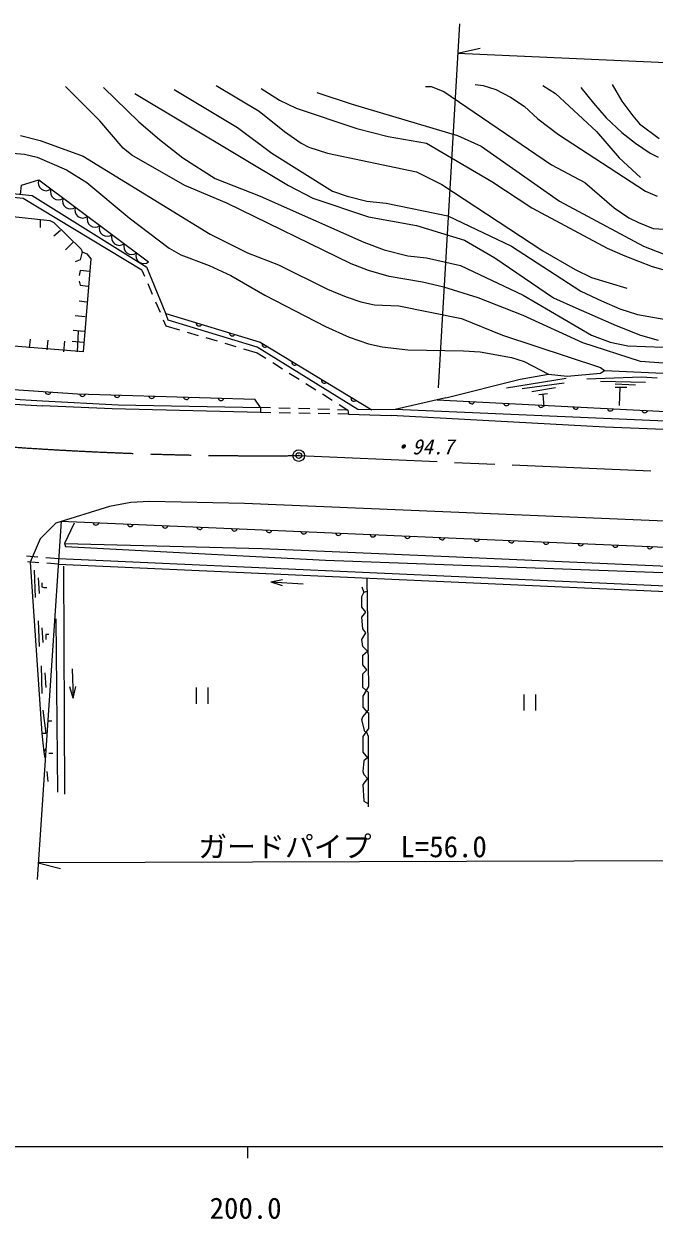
# Model space of a CAD drawing. Units: millimetres, scale not verified. Extents: x 40000 to 680000, y 20000 to 380000.
# Drawn here: x 248650 to 303209, y 198715 to 302105 of the extents above; entities that cross this region are included whole.
import ezdxf
from ezdxf.enums import TextEntityAlignment as Align

# ---------------------------------------------------------------- set-up
doc = ezdxf.new("R2010")
doc.units = ezdxf.units.MM
doc.header["$LTSCALE"] = 1000
doc.header["$PDMODE"] = 32
doc.header["$PDSIZE"] = 500
doc.linetypes.add('CHAIN', pattern=[18.5, 12, -1.5, 3.5, -1.5])
for name, color, linetype, lineweight in [('M-BGD', 7, 'Continuous', 25), ('M-BMK', 2, 'CHAIN', 13), ('M-BMK-SRVR', 3, 'Continuous', 25), ('M-STR-HTXT', 7, 'Continuous', 13), ('M-TTL-BAND', 7, 'Continuous', 25)]:
    doc.layers.add(name, color=color, linetype=linetype, lineweight=lineweight)
doc.styles.add('ＭＳ ゴシック', font='')
doc.styles.get('ＭＳ ゴシック').set_extended_font_data('MS Gothic')

msp = doc.modelspace()

# ---------------------------------------------------------------- linework, layer by layer
at = {"layer": 'M-BGD'}
for p, q in [((265287, 296771), (269012, 294570)), ((287724, 296856), (288401, 296771)), ((288401, 296771), (289502, 296432)), ((293566, 296771), (294666, 296094)), ((299577, 296856), (300424, 295416)), ((252248, 296686), (255212, 293723)), ((255550, 296602), (258598, 293638)), ((258260, 296094), (271552, 288135)), ((261646, 296432), (267150, 293130)), ((269182, 296517), (270790, 295501)), ((274008, 296178), (277056, 295162)), ((283406, 296686), (283914, 296686)), ((283914, 296686), (285014, 296263)), ((285014, 296263), (294328, 289913)), ((289502, 296432), (290772, 295755)), ((290772, 295755), (291957, 294993)), ((294666, 296094), (298222, 292792)), ((296868, 296602), (297968, 295247)), ((270790, 295501), (272230, 294824)), ((272230, 294824), (277479, 293046)), ((277056, 295162), (286200, 292453)), ((291957, 294993), (293142, 293892)), ((297968, 295247), (299069, 293977)), ((300424, 295416), (301355, 294146)), ((257244, 291352), (255212, 293723)), ((258598, 293638), (260376, 292114)), ((269012, 294570), (271214, 292792)), ((293142, 293892), (294920, 292538)), ((299069, 293977), (300424, 292707)), ((301355, 294146), (301948, 293469)), ((267150, 293130), (270113, 290929)), ((271214, 292792), (272653, 291776)), ((277479, 293046), (280188, 292368)), ((298222, 292792), (300170, 290506)), ((300424, 292707), (301609, 291776)), ((301948, 293469), (303641, 292199)), ((248354, 292453), (250047, 292030)), ((250047, 292030), (253772, 290675)), ((260376, 292114), (262408, 290506)), ((272653, 291776), (273330, 291437)), ((280188, 292368), (283490, 291776)), ((283490, 291776), (289163, 288474)), ((286200, 292453), (288232, 291522)), ((294920, 292538), (302456, 287627)), ((301609, 291776), (302879, 290929)), ((246576, 291014), (248692, 290844)), ((248692, 290844), (249793, 290590)), ((249793, 290590), (252333, 289490)), ((253772, 290675), (264779, 283902)), ((258006, 290760), (257244, 291352)), ((262578, 288135), (258006, 290760)), ((270113, 290929), (275362, 287627)), ((273330, 291437), (274939, 290929)), ((274939, 290929), (282644, 289320)), ((288232, 291522), (295005, 286780)), ((302879, 290929), (303556, 290590)), ((262408, 290506), (265202, 288728)), ((294328, 289913), (297206, 288389)), ((300170, 290506), (302032, 288812)), ((249932, 288609), (259450, 281510)), ((252333, 289490), (254111, 288389)), ((265202, 288728), (269097, 287204)), ((282644, 289320), (284845, 288220)), ((289163, 288474), (292634, 286188)), ((254111, 288389), (257752, 285341)), ((266218, 286611), (262578, 288135)), ((271552, 288135), (273669, 287034)), ((275362, 287627), (276632, 287204)), ((284845, 288220), (293566, 282462)), ((297206, 288389), (299746, 286188)), ((302456, 287627), (303472, 287204)), ((276971, 281362), (266218, 286611)), ((269097, 287204), (278072, 283224)), ((273669, 287034), (278495, 285426)), ((276632, 287204), (278326, 286780)), ((278326, 286780), (280019, 286611)), ((280019, 286611), (285353, 285510)), ((295005, 286780), (302286, 282886)), ((243189, 285934), (250894, 285087)), ((278495, 285426), (282644, 284664)), ((285353, 285510), (290856, 282886)), ((292634, 286188), (299154, 282716)), ((299746, 286188), (301016, 285341)), ((250047, 285172), (250047, 284494)), ((250894, 285087), (251232, 284918)), ((251232, 284918), (253603, 282632)), ((257752, 285341), (261223, 282716)), ((282644, 284664), (286792, 283394)), ((301016, 285341), (301863, 284918)), ((301863, 284918), (303133, 284410)), ((303133, 284410), (307028, 284156)), ((251825, 284240), (251232, 283732)), ((264779, 283902), (267996, 282293)), ((286792, 283394), (289417, 281870)), ((252926, 283224), (252248, 282547)), ((253688, 282378), (253518, 281700)), ((253603, 282632), (253688, 282378)), ((253688, 282378), (254111, 282208)), ((261223, 282716), (262239, 282124)), ((267996, 282293), (270706, 281277)), ((278072, 283224), (279850, 282547)), ((279850, 282547), (281882, 282039)), ((290856, 282886), (296868, 278991)), ((293566, 282462), (296360, 280854)), ((299154, 282716), (300678, 282039)), ((302286, 282886), (303980, 282208)), ((253518, 281700), (253095, 281531)), ((254450, 281785), (253772, 273742)), ((254111, 282208), (254450, 281785)), ((262239, 282124), (264694, 281192)), ((270706, 281277), (274939, 279160)), ((278495, 280769), (276971, 281362)), ((281882, 282039), (283490, 281870)), ((283490, 281870), (286454, 281192)), ((289417, 281870), (294497, 278398)), ((300678, 282039), (303048, 281108)), ((253518, 280769), (253434, 280346)), ((254365, 280684), (253518, 280769)), ((258869, 280809), (259096, 280281)), ((264694, 281192), (266557, 280346)), ((266557, 280346), (269520, 278652)), ((280273, 280261), (278495, 280769)), ((283152, 279753), (280273, 280261)), ((286454, 281192), (291872, 278652)), ((296360, 280854), (297799, 280176)), ((303048, 281108), (304572, 280684)), ((253434, 279838), (253518, 279499)), ((253518, 279499), (254196, 279414)), ((259373, 279638), (259767, 278719)), ((274939, 279160), (276548, 278483)), ((285014, 279330), (283152, 279753)), ((287978, 278398), (285014, 279330)), ((297799, 280176), (300847, 279245)), ((253434, 278144), (254111, 278060)), ((269520, 278652), (274770, 275943)), ((276548, 278483), (277818, 278060)), ((291872, 276874), (287978, 278398)), ((291872, 278652), (297799, 275181)), ((294497, 278398), (296444, 277552)), ((296868, 278991), (298646, 278144)), ((298646, 278144), (300254, 277467)), ((260044, 278076), (260438, 277157)), ((277818, 278060), (279003, 277806)), ((279003, 277806), (281120, 277721)), ((281120, 277721), (286538, 276620)), ((296444, 277552), (299916, 276028)), ((300254, 277467), (301778, 276959)), ((253095, 276874), (253942, 276790)), ((260715, 276514), (260942, 275986)), ((286538, 276620), (290094, 275181)), ((297037, 274504), (291872, 276874)), ((301778, 276959), (304234, 276536)), ((252926, 275604), (253857, 275520)), ((253349, 275520), (253264, 273742)), ((260942, 275986), (262108, 275643)), ((262779, 275446), (263739, 275164)), ((274770, 275943), (276802, 275012)), ((290094, 275181), (298561, 272387)), ((297799, 275181), (299408, 274588)), ((299916, 276028), (302032, 275181)), ((302032, 275181), (303556, 274758)), ((253772, 273742), (242088, 274673)), ((249200, 274842), (249116, 274080)), ((250724, 274758), (250640, 273911)), ((252164, 274673), (252079, 273742)), ((252841, 274673), (253772, 274588)), ((264410, 274966), (265370, 274684)), ((266041, 274487), (267001, 274205)), ((267672, 274007), (268838, 273665)), ((276802, 275012), (278495, 274419)), ((278495, 274419), (279680, 274165)), ((279680, 274165), (281882, 273911)), ((302032, 272895), (297037, 274504)), ((299408, 274588), (300932, 274250)), ((300932, 274250), (305673, 274080)), ((268838, 273665), (269597, 273186)), ((281882, 273911), (286708, 273826)), ((286708, 273826), (288147, 273742)), ((288147, 273742), (290856, 273234)), ((290856, 273234), (291957, 272895)), ((270189, 272812), (271035, 272278)), ((291957, 272895), (294074, 271794)), ((298561, 272387), (298900, 272133)), ((298561, 271879), (298900, 272133)), ((298900, 272133), (303980, 271879)), ((304403, 272726), (302032, 272895)), ((271627, 271905), (272473, 271371)), ((273065, 270998), (273910, 270464)), ((285184, 269762), (291618, 271371)), ((290433, 270609), (295598, 271456)), ((291618, 271371), (294074, 271794)), ((295428, 271032), (291788, 270524)), ((294074, 271794), (295682, 271625)), ((295682, 271625), (298561, 271879)), ((302117, 271540), (297376, 271371)), ((298561, 271202), (302456, 271117)), ((301609, 270863), (299831, 270948)), ((303472, 271456), (302117, 271540)), ((274502, 270090), (275348, 269557)), ((294666, 270609), (292634, 270270)), ((293989, 270101), (293227, 270016)), ((293566, 270016), (293650, 269000)), ((299831, 270694), (300847, 270694)), ((300254, 270694), (300170, 269085)), ((269121, 268919), (268645, 269632)), ((270011, 268893), (269121, 268919)), ((271711, 268845), (270711, 268874)), ((273410, 268797), (272410, 268826)), ((275940, 269183), (276699, 268704)), ((285184, 269762), (280781, 268746)), ((270039, 268474), (269135, 268490)), ((271739, 268443), (270739, 268461)), ((273439, 268412), (272439, 268430)), ((275109, 268749), (274110, 268778)), ((275139, 268381), (274139, 268399)), ((276699, 268704), (275809, 268729)), ((276743, 268351), (275839, 268368)), ((298984, 267222), (280442, 268238)), ((322268, 266968), (280781, 268746)), ((327686, 266122), (298984, 267222)), ((257921, 260703), (256058, 260364)), ((259530, 260788), (257921, 260703)), ((267742, 260618), (259530, 260788)), ((306012, 259010), (267742, 260618)), ((256058, 260364), (251402, 258925)), ((251402, 258925), (250047, 257570)), ((251888, 259075), (307112, 256724)), ((253010, 258925), (252164, 257147)), ((250047, 257570), (249200, 255538)), ((252164, 257147), (252248, 256893)), ((252164, 257147), (269266, 256724)), ((252248, 256893), (274770, 255708)), ((269266, 256724), (285438, 256046)), ((248863, 256078), (249860, 256005)), ((249952, 255499), (248955, 255571)), ((249200, 255538), (250216, 240722)), ((250558, 255954), (251671, 255872)), ((251638, 255378), (250650, 255449)), ((251638, 255378), (307199, 252860)), ((251671, 255872), (307232, 253358)), ((274770, 255708), (304742, 254607)), ((285438, 256046), (304403, 255200)), ((249539, 254861), (249624, 252490)), ((252079, 255200), (252164, 235472)), ((249878, 254184), (249962, 252829)), ((250216, 253760), (250216, 253422)), ((250216, 253422), (250386, 253337)), ((250386, 253337), (250640, 253337)), ((270028, 253845), (271043, 254052)), ((270028, 253845), (272822, 253676)), ((270028, 253845), (271010, 253517)), ((277902, 253422), (278072, 252914)), ((278326, 254099), (278495, 244786)), ((277902, 252575), (278072, 252914)), ((277902, 251644), (277902, 252575)), ((278326, 252998), (278072, 252914)), ((278241, 251220), (277902, 251644)), ((249878, 250458), (249962, 248257)), ((251402, 250628), (251571, 235642)), ((277902, 250797), (278241, 251220)), ((277987, 249781), (277902, 250797)), ((250216, 249866), (250301, 248596)), ((250809, 249273), (250555, 249273)), ((250555, 249273), (250555, 248850)), ((277902, 248850), (278241, 249442)), ((278241, 249442), (277987, 249781)), ((277987, 248257), (277902, 248850)), ((278410, 247834), (277987, 248257)), ((277987, 247495), (278410, 247834)), ((277987, 246648), (277987, 247495)), ((250132, 246564), (250216, 244193)), ((252841, 246310), (252926, 243770)), ((278326, 246225), (277987, 246648)), ((277987, 245886), (278326, 246225)), ((250470, 245971), (250555, 244701)), ((277987, 244701), (277987, 245886)), ((252926, 243770), (252625, 244760)), ((252926, 243770), (253160, 244778)), ((263555, 244697), (263555, 243297)), ((264605, 243297), (264605, 244697)), ((278495, 244786), (277987, 243939)), ((278495, 244278), (277987, 244701)), ((278495, 242754), (278495, 244278)), ((291918, 244104), (291918, 242704)), ((292968, 242704), (292968, 244104)), ((277987, 243939), (277987, 243008)), ((277987, 243008), (278326, 242584)), ((250301, 242754), (250555, 240722)), ((277902, 241907), (277987, 242161)), ((277987, 242161), (278495, 242754)), ((278326, 242584), (278495, 242500)), ((278495, 242500), (278495, 241145)), ((250724, 241822), (251063, 241822)), ((278156, 240891), (277902, 241907)), ((278495, 241145), (277987, 240468)), ((250216, 240722), (250386, 239113)), ((250555, 240722), (250216, 240722)), ((277987, 240468), (277987, 239113)), ((278326, 240806), (278156, 240891)), ((278495, 240468), (278326, 240806)), ((278495, 234372), (278495, 240468)), ((250555, 239452), (250386, 239113)), ((250386, 239113), (250470, 238605)), ((250809, 239028), (251148, 239028)), ((277987, 239113), (278410, 238605)), ((278072, 238351), (277987, 237420)), ((278410, 238605), (278072, 238351)), ((250640, 237420), (250724, 236573)), ((277987, 237420), (278072, 237166)), ((278410, 236827), (277987, 236319)), ((278072, 237166), (278410, 236827)), ((277987, 236319), (278072, 234880)), ((278072, 234880), (278495, 234626))]:
    msp.add_line(p, q, dxfattribs=at)
for points in [[(258869, 280809), (248588, 287001), (211789, 290689), (211270, 286950)], [(211377, 291218), (249353, 287252), (259291, 281067)], [(248355, 287357), (248449, 288150), (249932, 288609)], [(280781, 268746), (278759, 268730), (277554, 268741), (268854, 274133), (261128, 276483), (260927, 277046), (259291, 281067)], [(260927, 277046), (269106, 274588), (278759, 268730)], [(212045, 274983), (223541, 273073), (233099, 271730), (244342, 270703), (253294, 270098), (268645, 269632)], [(284432, 269589), (326861, 267426), (332751, 270108)], [(250271, 269502), (256812, 269160), (269121, 268919), (269135, 268490), (256305, 268813), (250261, 269053)], [(276699, 268704), (276743, 268351), (280442, 268238)]]:
    msp.add_lwpolyline(points, dxfattribs=at)
for centre, radius, start, end in [((250571, 288363), 685, 158.96256, 307.60539), ((251629, 287574), 685, 158.96256, 307.60539), ((252687, 286786), 685, 158.96256, 307.60539), ((253744, 285997), 685, 158.96256, 307.60539), ((254802, 285208), 685, 158.96256, 307.60539), ((255859, 284419), 685, 158.96256, 307.60539), ((256917, 283631), 685, 158.96256, 307.60539), ((257975, 282842), 685, 158.96256, 307.60539), ((259032, 282053), 685, 158.96256, 307.60539), ((263816, 276236), 256, 175.95858, 330.59781), ((266689, 275373), 256, 175.95858, 330.59781), ((269528, 274398), 256, 161.4264, 316.06563), ((266821, 542994), 273992, 259.97912, 266.537), ((266093, 537276), 268690, 259.92929, 266.622), ((272093, 272842), 256, 161.4264, 316.06563), ((274657, 271285), 256, 161.4264, 316.06563), ((250736, 270327), 256, 188.81039, 343.44962), ((253728, 270141), 256, 190.94203, 345.58127), ((256726, 270050), 256, 190.94203, 345.58127), ((259725, 269959), 256, 190.94203, 345.58127), ((262724, 269868), 256, 190.94203, 345.58127), ((265722, 269777), 256, 190.94203, 345.58127), ((277222, 269729), 256, 161.4264, 316.06563), ((287431, 269492), 256, 189.76173, 344.40096), ((290427, 269339), 256, 189.76173, 344.40096), ((293423, 269187), 256, 189.76173, 344.40096), ((296419, 269034), 256, 189.76173, 344.40096), ((299415, 268881), 256, 189.76173, 344.40096), ((302411, 268728), 256, 189.76173, 344.40096), ((254887, 259004), 256, 190.24206, 344.8813), ((257885, 258876), 256, 190.24206, 344.8813), ((260882, 258749), 256, 190.24206, 344.8813), ((263879, 258621), 256, 190.24206, 344.8813), ((266877, 258493), 256, 190.24206, 344.8813), ((269874, 258366), 256, 190.24206, 344.8813), ((272871, 258238), 256, 190.24206, 344.8813), ((275868, 258110), 256, 190.24206, 344.8813), ((278866, 257983), 256, 190.24206, 344.8813), ((281863, 257855), 256, 190.24206, 344.8813), ((284860, 257728), 256, 190.24206, 344.8813), ((287858, 257600), 256, 190.24206, 344.8813), ((290855, 257472), 256, 190.24206, 344.8813), ((293852, 257345), 256, 190.24206, 344.8813), ((296849, 257217), 256, 190.24206, 344.8813), ((299847, 257089), 256, 190.24206, 344.8813), ((302844, 256962), 256, 190.24206, 344.8813)]:
    msp.add_arc(centre, radius, start, end, dxfattribs=at)
at = {"layer": 'M-BMK'}
msp.add_line((272445, 264762), (372826, 260383), dxfattribs=at)
msp.add_arc((269371, 576956), 312208, 252.15283, 270.5642, dxfattribs=at)
at = {"layer": 'M-BMK-SRVR'}
msp.add_circle((272445, 264762), 500, dxfattribs=at)
msp.add_point((272445, 264762), dxfattribs=at)
at = {"layer": 'M-STR-HTXT'}
for p, q in [((286369, 302105), (284506, 270609)), ((286200, 299565), (288152, 299997)), ((286200, 299565), (333345, 297496)), ((251888, 259075), (249793, 228106)), ((305693, 229708), (249878, 229546)), ((249878, 229546), (251811, 229034))]:
    msp.add_line(p, q, dxfattribs=at)
at = {"layer": 'M-TTL-BAND'}
for p, q in [((40000, 205000), (579000, 205000)), ((268000, 205000), (268000, 204000))]:
    msp.add_line(p, q, dxfattribs=at)

# ---------------------------------------------------------------- texts
at = {"layer": 'M-BGD', "style": 'ＭＳ ゴシック', "oblique": 15}
msp.add_text('・94.7', height=1320, dxfattribs=at).set_placement((280448, 264470), align=Align.BOTTOM_LEFT)
at = {"layer": 'M-STR-HTXT', "style": 'ＭＳ ゴシック'}
msp.add_text('ガードパイプ\u3000L=56.0', height=1833, dxfattribs=at).set_placement((263744, 229466), align=Align.BOTTOM_LEFT)
at = {"layer": 'M-TTL-BAND', "style": 'ＭＳ ゴシック'}
msp.add_text('200.0', height=1833, dxfattribs=at).set_placement((267844, 198195), align=Align.BOTTOM_CENTER)

doc.saveas('drawing.dxf')
